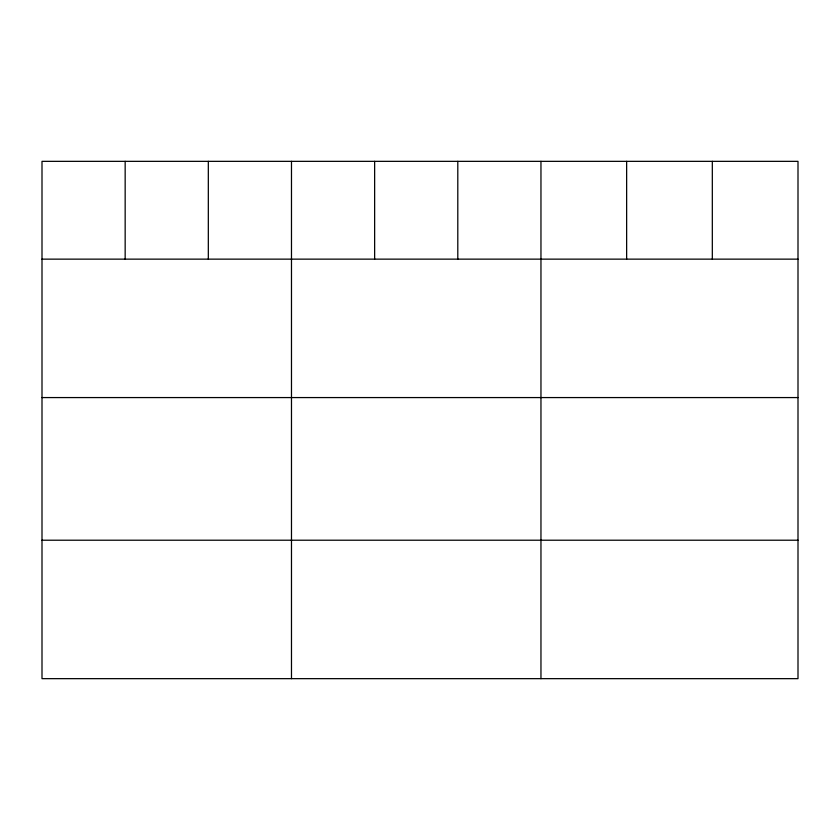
<?xml version="1.0" encoding="UTF-8"?>
<svg xmlns="http://www.w3.org/2000/svg" width="840" height="840" viewBox="0 0 840 840"><rect width="100%" height="100%" fill="white"/><g stroke="black" fill="none" stroke-linecap="round" stroke-linejoin="round"><path stroke-width="1.26" d="M798 259.14L798 678.657L42 678.657L42 161.343L798 161.343L798 259.14L42 259.14M42 397.572L798 397.572M42 540.215L798 540.215M712.32 161.343L712.32 259.14M626.64 161.343L626.64 259.14M540.96 161.343L540.96 678.657M457.8 161.343L457.8 259.14M374.64 161.343L374.64 259.14M291.48 161.343L291.48 678.657M208.32 161.343L208.32 259.14M125.16 161.343L125.16 259.14"/></g></svg>
